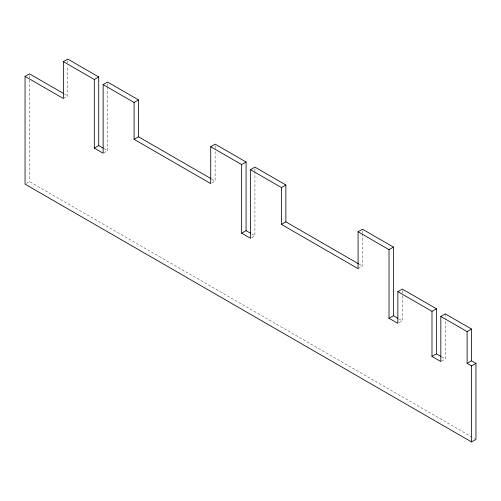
<?xml version="1.0" encoding="UTF-8"?>
<svg xmlns="http://www.w3.org/2000/svg" width="501" height="501" viewBox="0 0 501 501"><rect width="100%" height="100%" fill="white"/><g stroke="black" fill="none" stroke-linecap="round" stroke-linejoin="round"><path stroke-width="0.38" stroke-dasharray="2.5 1.88" d="M63.364 98.503L67.785 95.948L67.785 65.994M26.315 183.416L29.471 181.594L474.597 438.582M103.776 152.868L107.571 150.682L107.571 86.736M211.979 182.846L215.136 181.024L215.136 148.766M251.765 237.58L254.921 235.752L254.921 171.805M358.071 268.649L362.492 266.1L362.492 233.842M399.115 322.65L402.278 320.828L402.278 295.264M441.462 361.158L445.251 358.973L445.251 318.542M64.422 94.006L67.785 95.948M211.773 179.082L215.136 181.024M359.129 264.159L362.492 266.1M103.776 148.49L107.571 150.682M251.765 233.929L254.921 235.752M399.115 319.005L402.278 320.828M441.462 356.781L445.251 358.973M445.251 313.883L445.251 317.766M402.278 290.618L402.278 294.488M362.492 230.767L362.492 233.071M254.921 168.687L254.921 171.029M215.136 145.691L215.136 147.995M107.571 83.611L107.571 85.953M67.785 60.621L67.785 62.926M29.471 75.394L29.471 79.296M29.471 80.079L29.471 181.594"/><path stroke-width="0.75" d="M25.05 76.384L63.364 98.503L63.364 61.636L94.307 79.502L94.307 148.127L103.15 153.231L103.15 84.606L134.093 102.473L134.093 139.334L210.714 183.573L210.714 146.712L241.657 164.572L241.657 233.203L250.5 238.307L250.5 169.682L281.443 187.543L281.443 224.41L358.071 268.649L358.071 231.781L389.014 249.648L389.014 318.279L397.857 323.383L397.857 291.62L431.994 311.328L431.994 356.418L440.83 361.522L440.83 316.432L467.107 331.606L467.107 363.363L471.529 360.814L475.95 363.363L475.95 439.364L471.529 441.92L25.05 184.143L25.05 76.384L29.471 73.829L63.076 93.23M63.364 61.636L67.785 59.08L98.728 76.947L98.728 145.578L103.15 148.127M94.307 79.502L98.728 76.947M103.15 84.606L107.571 82.051L138.514 99.918L138.514 136.786L211.103 178.694M134.093 102.473L138.514 99.918M94.307 148.127L98.728 145.578M134.093 139.334L138.514 136.786M210.714 146.712L215.136 144.156L246.079 162.023L246.079 230.648L250.5 233.203M241.657 164.572L246.079 162.023M250.5 169.682L254.921 167.127L285.864 184.994L285.864 221.862L358.459 263.77M281.443 187.543L285.864 184.994M241.657 233.203L246.079 230.648M281.443 224.41L285.864 221.862M358.071 231.781L362.492 229.233L393.435 247.099L393.435 315.724L389.014 318.279M389.014 249.648L393.435 247.099M397.857 291.62L402.278 289.064L436.415 308.773L436.415 353.863L440.83 356.418M431.994 311.328L436.415 308.773M440.83 316.432L445.251 313.883L471.529 329.051L471.529 360.814M467.107 331.606L471.529 329.051M431.994 356.418L436.415 353.863M467.107 363.363L471.529 365.918L475.95 363.363M393.435 315.724L397.857 318.279M471.529 365.918L471.529 441.92"/></g></svg>
